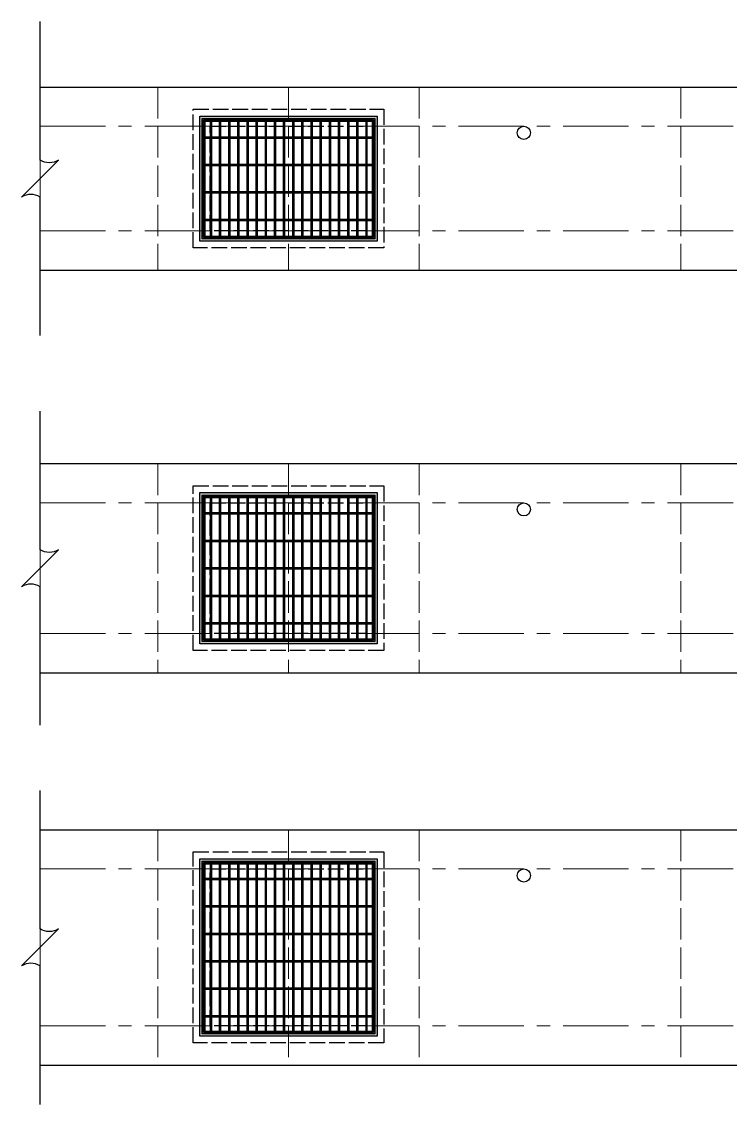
# Model space of a CAD drawing. Extents: x -4891 to 4829, y -5666 to -3242.
# Drawn here: x 3334.8 to 3605.8, y -4103.5 to -3689.5 of the extents above; entities that cross this region are included whole.
import ezdxf

# ---------------------------------------------------------------- set-up
doc = ezdxf.new("R2010")
doc.units = 0
doc.header["$MEASUREMENT"] = 0
doc.linetypes.add('ACAD_ISO02W100', pattern=[15, 12, -3])
doc.linetypes.add('CENTERX2', pattern=[4, 2.5, -0.5, 0.5, -0.5])
for name, color, linetype, lineweight in [('一、1.基本-圖框', 7, 'Continuous', 20), ('二、1.繪圖-既有設施', 8, 'Continuous', 20), ('二、2.繪圖-施作項目', 181, 'Continuous', 30), ('二、6.繪圖-其他施作項目', 35, 'Continuous', 30)]:
    doc.layers.add(name, color=color, linetype=linetype, lineweight=lineweight)
doc.layers.add('一、4.基本-隱藏', color=9, linetype='ACAD_ISO02W100', lineweight=20, plot=False)
doc.layers.add('三、3.文字-註解文字', color=2, linetype='Continuous')
pattern_1 = [(45, (2231.5, -3545.8314), (-2.65165, 2.65165), []), (45, (2232.384, -3545.8314), (-2.65165, 2.65165), []), (45, (2233.2678, -3545.8314), (-2.65165, 2.65165), []), (45, (2234.1517, -3545.8314), (-2.65165, 2.65165), [])]
pattern_2 = [(45, (2116.5, -3689.8314), (-2.65165, 2.65165), []), (45, (2117.384, -3689.8314), (-2.65165, 2.65165), []), (45, (2118.2678, -3689.8314), (-2.65165, 2.65165), []), (45, (2119.1517, -3689.8314), (-2.65165, 2.65165), [])]
pattern_3 = [(45, (2001.5, -3829.8314), (-2.65165, 2.65165), []), (45, (2002.384, -3829.8314), (-2.65165, 2.65165), []), (45, (2003.2678, -3829.8314), (-2.65165, 2.65165), []), (45, (2004.1517, -3829.8314), (-2.65165, 2.65165), [])]

msp = doc.modelspace()

# ---------------------------------------------------------------- hatches: boundary and pattern name
at = {"layer": '二、6.繪圖-其他施作項目'}
h = msp.add_hatch(color=256, dxfattribs=at)
h.dxf.hatch_style = 1
h.paths.add_polyline_path([(3402.961, -3725.586), (3402.961, -3773.386), (3470.761, -3773.386), (3470.761, -3725.586)])
h.paths.add_polyline_path([(3403.861, -3726.486), (3469.861, -3726.486), (3469.861, -3772.486), (3403.861, -3772.486)], flags=16)
h.paths.add_polyline_path([(3406.861, -3729.486), (3466.861, -3729.486), (3466.861, -3769.486), (3406.861, -3769.486)], flags=0)
h = msp.add_hatch(dxfattribs=at)
h.set_pattern_fill('ANSI34', color=256, scale=5)
h.set_pattern_definition(pattern_1)
h.paths.add_polyline_path([(3468.861, -3733.486), (3404.861, -3733.486), (3404.861, -3733.986), (3468.861, -3733.986)])
h = msp.add_hatch(dxfattribs=at)
h.set_pattern_fill('ANSI34', color=256, scale=5)
h.set_pattern_definition(pattern_1)
h.paths.add_polyline_path([(3468.861, -3743.986), (3404.861, -3743.986), (3404.861, -3744.486), (3468.861, -3744.486)])
h = msp.add_hatch(dxfattribs=at)
h.set_pattern_fill('ANSI34', color=256, scale=5)
h.set_pattern_definition(pattern_1)
h.paths.add_polyline_path([(3468.861, -3754.486), (3404.861, -3754.486), (3404.861, -3754.986), (3468.861, -3754.986)])
h = msp.add_hatch(dxfattribs=at)
h.set_pattern_fill('ANSI34', color=256, scale=5)
h.set_pattern_definition(pattern_1)
h.paths.add_polyline_path([(3468.861, -3764.986), (3404.861, -3764.986), (3404.861, -3765.486), (3468.861, -3765.486)])
h = msp.add_hatch(color=256, dxfattribs=at)
h.dxf.hatch_style = 1
h.paths.add_polyline_path([(3402.961, -3927.386), (3470.761, -3927.386), (3470.761, -3869.586), (3402.961, -3869.586)])
h.paths.add_polyline_path([(3403.861, -3870.486), (3469.861, -3870.486), (3469.861, -3926.486), (3403.861, -3926.486)], flags=16)
h = msp.add_hatch(dxfattribs=at)
h.set_pattern_fill('ANSI34', color=256, scale=5)
h.set_pattern_definition(pattern_2)
h.paths.add_polyline_path([(3468.861, -3877.236), (3404.861, -3877.236), (3404.861, -3877.736), (3468.861, -3877.736)])
h = msp.add_hatch(dxfattribs=at)
h.set_pattern_fill('ANSI34', color=256, scale=5)
h.set_pattern_definition(pattern_2)
h.paths.add_polyline_path([(3468.861, -3887.736), (3404.861, -3887.736), (3404.861, -3888.236), (3468.861, -3888.236)])
h = msp.add_hatch(dxfattribs=at)
h.set_pattern_fill('ANSI34', color=256, scale=5)
h.set_pattern_definition(pattern_2)
h.paths.add_polyline_path([(3468.861, -3898.236), (3404.861, -3898.236), (3404.861, -3898.736), (3468.861, -3898.736)])
h = msp.add_hatch(dxfattribs=at)
h.set_pattern_fill('ANSI34', color=256, scale=5)
h.set_pattern_definition(pattern_2)
h.paths.add_polyline_path([(3468.861, -3908.736), (3404.861, -3908.736), (3404.861, -3909.236), (3468.861, -3909.236)])
h = msp.add_hatch(dxfattribs=at)
h.set_pattern_fill('ANSI34', color=256, scale=5)
h.set_pattern_definition(pattern_2)
h.paths.add_polyline_path([(3468.861, -3919.236), (3404.861, -3919.236), (3404.861, -3919.736), (3468.861, -3919.736)])
h = msp.add_hatch(color=256, dxfattribs=at)
h.dxf.hatch_style = 1
h.paths.add_polyline_path([(3402.961, -4077.386), (3470.761, -4077.386), (3470.761, -4009.586), (3402.961, -4009.586)])
h.paths.add_polyline_path([(3403.861, -4010.486), (3469.861, -4010.486), (3469.861, -4076.486), (3403.861, -4076.486)], flags=16)
h = msp.add_hatch(dxfattribs=at)
h.set_pattern_fill('ANSI34', color=256, scale=5)
h.set_pattern_definition(pattern_3)
h.paths.add_polyline_path([(3468.861, -4016.986), (3404.861, -4016.986), (3404.861, -4017.486), (3468.861, -4017.486)])
h = msp.add_hatch(dxfattribs=at)
h.set_pattern_fill('ANSI34', color=256, scale=5)
h.set_pattern_definition(pattern_3)
h.paths.add_polyline_path([(3468.861, -4027.486), (3404.861, -4027.486), (3404.861, -4027.986), (3468.861, -4027.986)])
h = msp.add_hatch(dxfattribs=at)
h.set_pattern_fill('ANSI34', color=256, scale=5)
h.set_pattern_definition(pattern_3)
h.paths.add_polyline_path([(3468.861, -4037.986), (3404.861, -4037.986), (3404.861, -4038.486), (3468.861, -4038.486)])
h = msp.add_hatch(dxfattribs=at)
h.set_pattern_fill('ANSI34', color=256, scale=5)
h.set_pattern_definition(pattern_3)
h.paths.add_polyline_path([(3468.861, -4048.486), (3404.861, -4048.486), (3404.861, -4048.986), (3468.861, -4048.986)])
h = msp.add_hatch(dxfattribs=at)
h.set_pattern_fill('ANSI34', color=256, scale=5)
h.set_pattern_definition(pattern_3)
h.paths.add_polyline_path([(3468.861, -4058.986), (3404.861, -4058.986), (3404.861, -4059.486), (3468.861, -4059.486)])
h = msp.add_hatch(dxfattribs=at)
h.set_pattern_fill('ANSI34', color=256, scale=5)
h.set_pattern_definition(pattern_3)
h.paths.add_polyline_path([(3468.861, -4069.486), (3404.861, -4069.486), (3404.861, -4069.986), (3468.861, -4069.986)])

# ---------------------------------------------------------------- linework, layer by layer
at = {"layer": '一、1.基本-圖框', "linetype": 'Continuous'}
for points in [[(4031.861, -3714.486), (3341.861, -3714.486), (3341.861, -3784.486), (4031.861, -3784.486)], [(4031.861, -3858.486), (3341.861, -3858.486), (3341.861, -3938.486), (4031.861, -3938.486)], [(4031.861, -3998.486), (3341.861, -3998.486), (3341.861, -4088.486), (4031.861, -4088.486)]]:
    msp.add_lwpolyline(points, close=True, dxfattribs=at)
at = {"layer": '一、4.基本-隱藏'}
for points in [[(3386.861, -3714.486), (3386.861, -3784.486)], [(3436.861, -3714.486), (3436.861, -3784.486)], [(3486.861, -3714.486), (3486.861, -3784.486)], [(3586.861, -3714.486), (3586.861, -3784.486)], [(3386.861, -3858.486), (3386.861, -3938.486)], [(3436.861, -3858.486), (3436.861, -3938.486)], [(3486.861, -3858.486), (3486.861, -3938.486)], [(3586.861, -3858.486), (3586.861, -3938.486)], [(3386.861, -3998.486), (3386.861, -4088.486)], [(3436.861, -3998.486), (3436.861, -4088.486)], [(3486.861, -3998.486), (3486.861, -4088.486)], [(3586.861, -3998.486), (3586.861, -4088.486)]]:
    msp.add_lwpolyline(points, dxfattribs=at)
at = {"layer": '三、3.文字-註解文字'}
for points in [[(3341.861, -3809.486), (3341.861, -3756.557, 0.2828427), (3334.79, -3756.557), (3348.932, -3742.415, -0.2828427), (3341.861, -3742.415), (3341.861, -3689.486)], [(3341.861, -3958.486), (3341.861, -3905.557, 0.2828427), (3334.79, -3905.557), (3348.932, -3891.415, -0.2828427), (3341.861, -3891.415), (3341.861, -3838.486)], [(3341.861, -4103.486), (3341.861, -4050.557, 0.2828427), (3334.79, -4050.557), (3348.932, -4036.415, -0.2828427), (3341.861, -4036.415), (3341.861, -3983.486)]]:
    msp.add_lwpolyline(points, format="xyb", dxfattribs=at)
at = {"layer": '二、1.繪圖-既有設施', "linetype": 'CENTERX2', "ltscale": 10}
for points in [[(3341.861, -3729.486), (4031.861, -3729.486)], [(3341.861, -3769.486), (4031.861, -3769.486)], [(3341.861, -3873.486), (4031.861, -3873.486)], [(3341.861, -3923.486), (4031.861, -3923.486)], [(3341.861, -4013.486), (4031.861, -4013.486)], [(3341.861, -4073.486), (4031.861, -4073.486)]]:
    msp.add_lwpolyline(points, dxfattribs=at)
at = {"layer": '二、2.繪圖-施作項目', "linetype": 'Continuous'}
for points in [[(3341.861, -3714.486), (4031.861, -3714.486)], [(3341.861, -3784.486), (4031.861, -3784.486)], [(3341.861, -3858.486), (4031.861, -3858.486)], [(3341.861, -3938.486), (4031.861, -3938.486)], [(3341.861, -3998.486), (4031.861, -3998.486)], [(3341.861, -4088.486), (4031.861, -4088.486)]]:
    msp.add_lwpolyline(points, dxfattribs=at)
at = {"layer": '二、6.繪圖-其他施作項目', "linetype": 'ACAD_ISO02W100', "ltscale": 0.5}
for points in [[(3400.361, -3722.986), (3473.361, -3722.986), (3473.361, -3775.986), (3400.361, -3775.986)], [(3406.861, -3729.486), (3466.861, -3729.486), (3466.861, -3769.486), (3406.861, -3769.486)], [(3400.361, -3866.986), (3473.361, -3866.986), (3473.361, -3929.986), (3400.361, -3929.986)], [(3406.861, -3873.486), (3466.861, -3873.486), (3466.861, -3923.486), (3406.861, -3923.486)], [(3400.361, -4006.986), (3473.361, -4006.986), (3473.361, -4079.986), (3400.361, -4079.986)], [(3406.861, -4013.486), (3466.861, -4013.486), (3466.861, -4073.486), (3406.861, -4073.486)]]:
    msp.add_lwpolyline(points, close=True, dxfattribs=at)
at = {"layer": '二、6.繪圖-其他施作項目'}
for points in [[(3402.961, -3725.586), (3470.761, -3725.586), (3470.761, -3773.386), (3402.961, -3773.386)], [(3403.861, -3726.486), (3469.861, -3726.486), (3469.861, -3772.486), (3403.861, -3772.486)], [(3404.361, -3726.986), (3469.361, -3726.986), (3469.361, -3771.986), (3404.361, -3771.986)], [(3402.961, -3869.586), (3470.761, -3869.586), (3470.761, -3927.386), (3402.961, -3927.386)], [(3403.861, -3870.486), (3469.861, -3870.486), (3469.861, -3926.486), (3403.861, -3926.486)], [(3404.361, -3870.986), (3469.361, -3870.986), (3469.361, -3925.986), (3404.361, -3925.986)], [(3402.961, -4009.586), (3470.761, -4009.586), (3470.761, -4077.386), (3402.961, -4077.386)], [(3403.861, -4010.486), (3469.861, -4010.486), (3469.861, -4076.486), (3403.861, -4076.486)], [(3404.361, -4010.986), (3469.361, -4010.986), (3469.361, -4075.986), (3404.361, -4075.986)]]:
    msp.add_lwpolyline(points, close=True, dxfattribs=at)
for points in [[(3404.361, -3726.986), (3469.361, -3726.986)], [(3404.361, -3726.986), (3404.361, -3771.986)], [(3404.861, -3726.986), (3404.861, -3771.986)], [(3404.861, -3727.486), (3468.861, -3727.486)], [(3406.861, -3727.486), (3406.861, -3733.486)], [(3407.361, -3727.486), (3407.361, -3733.486)], [(3410.361, -3727.486), (3410.361, -3733.486)], [(3410.861, -3727.486), (3410.861, -3733.486)], [(3413.861, -3727.486), (3413.861, -3733.486)], [(3414.361, -3727.486), (3414.361, -3733.486)], [(3417.361, -3727.486), (3417.361, -3733.486)], [(3417.861, -3727.486), (3417.861, -3733.486)], [(3420.861, -3727.486), (3420.861, -3733.486)], [(3421.361, -3727.486), (3421.361, -3733.486)], [(3424.361, -3727.486), (3424.361, -3733.486)], [(3424.861, -3727.486), (3424.861, -3733.486)], [(3427.861, -3727.486), (3427.861, -3733.486)], [(3428.361, -3727.486), (3428.361, -3733.486)], [(3431.361, -3727.486), (3431.361, -3733.486)], [(3431.861, -3727.486), (3431.861, -3733.486)], [(3434.861, -3727.486), (3434.861, -3733.486)], [(3435.361, -3727.486), (3435.361, -3733.486)], [(3438.361, -3727.486), (3438.361, -3733.486)], [(3438.861, -3727.486), (3438.861, -3733.486)], [(3441.861, -3727.486), (3441.861, -3733.486)], [(3442.361, -3727.486), (3442.361, -3733.486)], [(3445.361, -3727.486), (3445.361, -3733.486)], [(3445.861, -3727.486), (3445.861, -3733.486)], [(3448.861, -3727.486), (3448.861, -3733.486)], [(3449.361, -3727.486), (3449.361, -3733.486)], [(3452.361, -3727.486), (3452.361, -3733.486)], [(3452.861, -3727.486), (3452.861, -3733.486)], [(3455.861, -3727.486), (3455.861, -3733.486)], [(3456.361, -3727.486), (3456.361, -3733.486)], [(3459.361, -3727.486), (3459.361, -3733.486)], [(3459.861, -3727.486), (3459.861, -3733.486)], [(3462.861, -3727.486), (3462.861, -3733.486)], [(3463.361, -3727.486), (3463.361, -3733.486)], [(3466.361, -3727.486), (3466.361, -3733.486)], [(3466.861, -3727.486), (3466.861, -3733.486)], [(3468.861, -3726.986), (3468.861, -3771.986)], [(3469.361, -3726.986), (3469.361, -3771.986)], [(3404.861, -3733.486), (3468.861, -3733.486)], [(3404.861, -3733.986), (3468.861, -3733.986)], [(3406.861, -3733.986), (3406.861, -3743.986)], [(3407.361, -3733.986), (3407.361, -3743.986)], [(3410.361, -3733.986), (3410.361, -3743.986)], [(3410.861, -3733.986), (3410.861, -3743.986)], [(3413.861, -3733.986), (3413.861, -3743.986)], [(3414.361, -3733.986), (3414.361, -3743.986)], [(3417.361, -3733.986), (3417.361, -3743.986)], [(3417.861, -3733.986), (3417.861, -3743.986)], [(3420.861, -3733.986), (3420.861, -3743.986)], [(3421.361, -3733.986), (3421.361, -3743.986)], [(3424.361, -3733.986), (3424.361, -3743.986)], [(3424.861, -3733.986), (3424.861, -3743.986)], [(3427.861, -3733.986), (3427.861, -3743.986)], [(3428.361, -3733.986), (3428.361, -3743.986)], [(3431.361, -3733.986), (3431.361, -3743.986)], [(3431.861, -3733.986), (3431.861, -3743.986)], [(3434.861, -3733.986), (3434.861, -3743.986)], [(3435.361, -3733.986), (3435.361, -3743.986)], [(3438.361, -3733.986), (3438.361, -3743.986)], [(3438.861, -3733.986), (3438.861, -3743.986)], [(3441.861, -3733.986), (3441.861, -3743.986)], [(3442.361, -3733.986), (3442.361, -3743.986)], [(3445.361, -3733.986), (3445.361, -3743.986)], [(3445.861, -3733.986), (3445.861, -3743.986)], [(3448.861, -3733.986), (3448.861, -3743.986)], [(3449.361, -3733.986), (3449.361, -3743.986)], [(3452.361, -3733.986), (3452.361, -3743.986)], [(3452.861, -3733.986), (3452.861, -3743.986)], [(3455.861, -3733.986), (3455.861, -3743.986)], [(3456.361, -3733.986), (3456.361, -3743.986)], [(3459.361, -3733.986), (3459.361, -3743.986)], [(3459.861, -3733.986), (3459.861, -3743.986)], [(3462.861, -3733.986), (3462.861, -3743.986)], [(3463.361, -3733.986), (3463.361, -3743.986)], [(3466.361, -3733.986), (3466.361, -3743.986)], [(3466.861, -3733.986), (3466.861, -3743.986)], [(3404.861, -3743.986), (3468.861, -3743.986)], [(3404.861, -3744.486), (3468.861, -3744.486)], [(3406.861, -3744.486), (3406.861, -3754.486)], [(3407.361, -3744.486), (3407.361, -3754.486)], [(3410.361, -3744.486), (3410.361, -3754.486)], [(3410.861, -3744.486), (3410.861, -3754.486)], [(3413.861, -3744.486), (3413.861, -3754.486)], [(3414.361, -3744.486), (3414.361, -3754.486)], [(3417.361, -3744.486), (3417.361, -3754.486)], [(3417.861, -3744.486), (3417.861, -3754.486)], [(3420.861, -3744.486), (3420.861, -3754.486)], [(3421.361, -3744.486), (3421.361, -3754.486)], [(3424.361, -3744.486), (3424.361, -3754.486)], [(3424.861, -3744.486), (3424.861, -3754.486)], [(3427.861, -3744.486), (3427.861, -3754.486)], [(3428.361, -3744.486), (3428.361, -3754.486)], [(3431.361, -3744.486), (3431.361, -3754.486)], [(3431.861, -3744.486), (3431.861, -3754.486)], [(3434.861, -3744.486), (3434.861, -3754.486)], [(3435.361, -3744.486), (3435.361, -3754.486)], [(3438.361, -3744.486), (3438.361, -3754.486)], [(3438.861, -3744.486), (3438.861, -3754.486)], [(3441.861, -3744.486), (3441.861, -3754.486)], [(3442.361, -3744.486), (3442.361, -3754.486)], [(3445.361, -3744.486), (3445.361, -3754.486)], [(3445.861, -3744.486), (3445.861, -3754.486)], [(3448.861, -3744.486), (3448.861, -3754.486)], [(3449.361, -3744.486), (3449.361, -3754.486)], [(3452.361, -3744.486), (3452.361, -3754.486)], [(3452.861, -3744.486), (3452.861, -3754.486)], [(3455.861, -3744.486), (3455.861, -3754.486)], [(3456.361, -3744.486), (3456.361, -3754.486)], [(3459.361, -3744.486), (3459.361, -3754.486)], [(3459.861, -3744.486), (3459.861, -3754.486)], [(3462.861, -3744.486), (3462.861, -3754.486)], [(3463.361, -3744.486), (3463.361, -3754.486)], [(3466.361, -3744.486), (3466.361, -3754.486)], [(3466.861, -3744.486), (3466.861, -3754.486)], [(3404.861, -3754.486), (3468.861, -3754.486)], [(3404.861, -3754.986), (3468.861, -3754.986)], [(3406.861, -3754.986), (3406.861, -3764.986)], [(3407.361, -3754.986), (3407.361, -3764.986)], [(3410.361, -3754.986), (3410.361, -3764.986)], [(3410.861, -3754.986), (3410.861, -3764.986)], [(3413.861, -3754.986), (3413.861, -3764.986)], [(3414.361, -3754.986), (3414.361, -3764.986)], [(3417.361, -3754.986), (3417.361, -3764.986)], [(3417.861, -3754.986), (3417.861, -3764.986)], [(3420.861, -3754.986), (3420.861, -3764.986)], [(3421.361, -3754.986), (3421.361, -3764.986)], [(3424.361, -3754.986), (3424.361, -3764.986)], [(3424.861, -3754.986), (3424.861, -3764.986)], [(3427.861, -3754.986), (3427.861, -3764.986)], [(3428.361, -3754.986), (3428.361, -3764.986)], [(3431.361, -3754.986), (3431.361, -3764.986)], [(3431.861, -3754.986), (3431.861, -3764.986)], [(3434.861, -3754.986), (3434.861, -3764.986)], [(3435.361, -3754.986), (3435.361, -3764.986)], [(3438.361, -3754.986), (3438.361, -3764.986)], [(3438.861, -3754.986), (3438.861, -3764.986)], [(3441.861, -3754.986), (3441.861, -3764.986)], [(3442.361, -3754.986), (3442.361, -3764.986)], [(3445.361, -3754.986), (3445.361, -3764.986)], [(3445.861, -3754.986), (3445.861, -3764.986)], [(3448.861, -3754.986), (3448.861, -3764.986)], [(3449.361, -3754.986), (3449.361, -3764.986)], [(3452.361, -3754.986), (3452.361, -3764.986)], [(3452.861, -3754.986), (3452.861, -3764.986)], [(3455.861, -3754.986), (3455.861, -3764.986)], [(3456.361, -3754.986), (3456.361, -3764.986)], [(3459.361, -3754.986), (3459.361, -3764.986)], [(3459.861, -3754.986), (3459.861, -3764.986)], [(3462.861, -3754.986), (3462.861, -3764.986)], [(3463.361, -3754.986), (3463.361, -3764.986)], [(3466.361, -3754.986), (3466.361, -3764.986)], [(3466.861, -3754.986), (3466.861, -3764.986)], [(3404.861, -3764.986), (3468.861, -3764.986)], [(3404.861, -3765.486), (3468.861, -3765.486)], [(3406.861, -3765.486), (3406.861, -3771.486)], [(3407.361, -3765.486), (3407.361, -3771.486)], [(3410.361, -3765.486), (3410.361, -3771.486)], [(3410.861, -3765.486), (3410.861, -3771.486)], [(3413.861, -3765.486), (3413.861, -3771.486)], [(3414.361, -3765.486), (3414.361, -3771.486)], [(3417.361, -3765.486), (3417.361, -3771.486)], [(3417.861, -3765.486), (3417.861, -3771.486)], [(3420.861, -3765.486), (3420.861, -3771.486)], [(3421.361, -3765.486), (3421.361, -3771.486)], [(3424.361, -3765.486), (3424.361, -3771.486)], [(3424.861, -3765.486), (3424.861, -3771.486)], [(3427.861, -3765.486), (3427.861, -3771.486)], [(3428.361, -3765.486), (3428.361, -3771.486)], [(3431.361, -3765.486), (3431.361, -3771.486)], [(3431.861, -3765.486), (3431.861, -3771.486)], [(3434.861, -3765.486), (3434.861, -3771.486)], [(3435.361, -3765.486), (3435.361, -3771.486)], [(3438.361, -3765.486), (3438.361, -3771.486)], [(3438.861, -3765.486), (3438.861, -3771.486)], [(3441.861, -3765.486), (3441.861, -3771.486)], [(3442.361, -3765.486), (3442.361, -3771.486)], [(3445.361, -3765.486), (3445.361, -3771.486)], [(3445.861, -3765.486), (3445.861, -3771.486)], [(3448.861, -3765.486), (3448.861, -3771.486)], [(3449.361, -3765.486), (3449.361, -3771.486)], [(3452.361, -3765.486), (3452.361, -3771.486)], [(3452.861, -3765.486), (3452.861, -3771.486)], [(3455.861, -3765.486), (3455.861, -3771.486)], [(3456.361, -3765.486), (3456.361, -3771.486)], [(3459.361, -3765.486), (3459.361, -3771.486)], [(3459.861, -3765.486), (3459.861, -3771.486)], [(3462.861, -3765.486), (3462.861, -3771.486)], [(3463.361, -3765.486), (3463.361, -3771.486)], [(3466.361, -3765.486), (3466.361, -3771.486)], [(3466.861, -3765.486), (3466.861, -3771.486)], [(3404.861, -3771.486), (3468.861, -3771.486)], [(3404.361, -3771.986), (3469.361, -3771.986)], [(3404.361, -3870.986), (3469.361, -3870.986)], [(3404.361, -3870.986), (3404.361, -3925.986)], [(3404.861, -3870.986), (3404.861, -3925.986)], [(3404.861, -3871.486), (3468.861, -3871.486)], [(3406.861, -3871.486), (3406.861, -3877.236)], [(3407.361, -3871.486), (3407.361, -3877.236)], [(3410.361, -3871.486), (3410.361, -3877.236)], [(3410.861, -3871.486), (3410.861, -3877.236)], [(3413.861, -3871.486), (3413.861, -3877.236)], [(3414.361, -3871.486), (3414.361, -3877.236)], [(3417.361, -3871.486), (3417.361, -3877.236)], [(3417.861, -3871.486), (3417.861, -3877.236)], [(3420.861, -3871.486), (3420.861, -3877.236)], [(3421.361, -3871.486), (3421.361, -3877.236)], [(3424.361, -3871.486), (3424.361, -3877.236)], [(3424.861, -3871.486), (3424.861, -3877.236)], [(3427.861, -3871.486), (3427.861, -3877.236)], [(3428.361, -3871.486), (3428.361, -3877.236)], [(3431.361, -3871.486), (3431.361, -3877.236)], [(3431.861, -3871.486), (3431.861, -3877.236)], [(3434.861, -3871.486), (3434.861, -3877.236)], [(3435.361, -3871.486), (3435.361, -3877.236)], [(3438.361, -3871.486), (3438.361, -3877.236)], [(3438.861, -3871.486), (3438.861, -3877.236)], [(3441.861, -3871.486), (3441.861, -3877.236)], [(3442.361, -3871.486), (3442.361, -3877.236)], [(3445.361, -3871.486), (3445.361, -3877.236)], [(3445.861, -3871.486), (3445.861, -3877.236)], [(3448.861, -3871.486), (3448.861, -3877.236)], [(3449.361, -3871.486), (3449.361, -3877.236)], [(3452.361, -3871.486), (3452.361, -3877.236)], [(3452.861, -3871.486), (3452.861, -3877.236)], [(3455.861, -3871.486), (3455.861, -3877.236)], [(3456.361, -3871.486), (3456.361, -3877.236)], [(3459.361, -3871.486), (3459.361, -3877.236)], [(3459.861, -3871.486), (3459.861, -3877.236)], [(3462.861, -3871.486), (3462.861, -3877.236)], [(3463.361, -3871.486), (3463.361, -3877.236)], [(3466.361, -3871.486), (3466.361, -3877.236)], [(3466.861, -3871.486), (3466.861, -3877.236)], [(3468.861, -3870.986), (3468.861, -3925.986)], [(3469.361, -3870.986), (3469.361, -3925.986)], [(3404.861, -3877.236), (3468.861, -3877.236)], [(3404.861, -3877.736), (3468.861, -3877.736)], [(3406.861, -3877.736), (3406.861, -3887.736)], [(3407.361, -3877.736), (3407.361, -3887.736)], [(3410.361, -3877.736), (3410.361, -3887.736)], [(3410.861, -3877.736), (3410.861, -3887.736)], [(3413.861, -3877.736), (3413.861, -3887.736)], [(3414.361, -3877.736), (3414.361, -3887.736)], [(3417.361, -3877.736), (3417.361, -3887.736)], [(3417.861, -3877.736), (3417.861, -3887.736)], [(3420.861, -3877.736), (3420.861, -3887.736)], [(3421.361, -3877.736), (3421.361, -3887.736)], [(3424.361, -3877.736), (3424.361, -3887.736)], [(3424.861, -3877.736), (3424.861, -3887.736)], [(3427.861, -3877.736), (3427.861, -3887.736)], [(3428.361, -3877.736), (3428.361, -3887.736)], [(3431.361, -3877.736), (3431.361, -3887.736)], [(3431.861, -3877.736), (3431.861, -3887.736)], [(3434.861, -3877.736), (3434.861, -3887.736)], [(3435.361, -3877.736), (3435.361, -3887.736)], [(3438.361, -3877.736), (3438.361, -3887.736)], [(3438.861, -3877.736), (3438.861, -3887.736)], [(3441.861, -3877.736), (3441.861, -3887.736)], [(3442.361, -3877.736), (3442.361, -3887.736)], [(3445.361, -3877.736), (3445.361, -3887.736)], [(3445.861, -3877.736), (3445.861, -3887.736)], [(3448.861, -3877.736), (3448.861, -3887.736)], [(3449.361, -3877.736), (3449.361, -3887.736)], [(3452.361, -3877.736), (3452.361, -3887.736)], [(3452.861, -3877.736), (3452.861, -3887.736)], [(3455.861, -3877.736), (3455.861, -3887.736)], [(3456.361, -3877.736), (3456.361, -3887.736)], [(3459.361, -3877.736), (3459.361, -3887.736)], [(3459.861, -3877.736), (3459.861, -3887.736)], [(3462.861, -3877.736), (3462.861, -3887.736)], [(3463.361, -3877.736), (3463.361, -3887.736)], [(3466.361, -3877.736), (3466.361, -3887.736)], [(3466.861, -3877.736), (3466.861, -3887.736)], [(3404.861, -3887.736), (3468.861, -3887.736)], [(3404.861, -3888.236), (3468.861, -3888.236)], [(3406.861, -3888.236), (3406.861, -3898.236)], [(3407.361, -3888.236), (3407.361, -3898.236)], [(3410.361, -3888.236), (3410.361, -3898.236)], [(3410.861, -3888.236), (3410.861, -3898.236)], [(3413.861, -3888.236), (3413.861, -3898.236)], [(3414.361, -3888.236), (3414.361, -3898.236)], [(3417.361, -3888.236), (3417.361, -3898.236)], [(3417.861, -3888.236), (3417.861, -3898.236)], [(3420.861, -3888.236), (3420.861, -3898.236)], [(3421.361, -3888.236), (3421.361, -3898.236)], [(3424.361, -3888.236), (3424.361, -3898.236)], [(3424.861, -3888.236), (3424.861, -3898.236)], [(3427.861, -3888.236), (3427.861, -3898.236)], [(3428.361, -3888.236), (3428.361, -3898.236)], [(3431.361, -3888.236), (3431.361, -3898.236)], [(3431.861, -3888.236), (3431.861, -3898.236)], [(3434.861, -3888.236), (3434.861, -3898.236)], [(3435.361, -3888.236), (3435.361, -3898.236)], [(3438.361, -3888.236), (3438.361, -3898.236)], [(3438.861, -3888.236), (3438.861, -3898.236)], [(3441.861, -3888.236), (3441.861, -3898.236)], [(3442.361, -3888.236), (3442.361, -3898.236)], [(3445.361, -3888.236), (3445.361, -3898.236)], [(3445.861, -3888.236), (3445.861, -3898.236)], [(3448.861, -3888.236), (3448.861, -3898.236)], [(3449.361, -3888.236), (3449.361, -3898.236)], [(3452.361, -3888.236), (3452.361, -3898.236)], [(3452.861, -3888.236), (3452.861, -3898.236)], [(3455.861, -3888.236), (3455.861, -3898.236)], [(3456.361, -3888.236), (3456.361, -3898.236)], [(3459.361, -3888.236), (3459.361, -3898.236)], [(3459.861, -3888.236), (3459.861, -3898.236)], [(3462.861, -3888.236), (3462.861, -3898.236)], [(3463.361, -3888.236), (3463.361, -3898.236)], [(3466.361, -3888.236), (3466.361, -3898.236)], [(3466.861, -3888.236), (3466.861, -3898.236)], [(3404.861, -3898.236), (3468.861, -3898.236)], [(3404.861, -3898.736), (3468.861, -3898.736)], [(3406.861, -3898.736), (3406.861, -3908.736)], [(3407.361, -3898.736), (3407.361, -3908.736)], [(3410.361, -3898.736), (3410.361, -3908.736)], [(3410.861, -3898.736), (3410.861, -3908.736)], [(3413.861, -3898.736), (3413.861, -3908.736)], [(3414.361, -3898.736), (3414.361, -3908.736)], [(3417.361, -3898.736), (3417.361, -3908.736)], [(3417.861, -3898.736), (3417.861, -3908.736)], [(3420.861, -3898.736), (3420.861, -3908.736)], [(3421.361, -3898.736), (3421.361, -3908.736)], [(3424.361, -3898.736), (3424.361, -3908.736)], [(3424.861, -3898.736), (3424.861, -3908.736)], [(3427.861, -3898.736), (3427.861, -3908.736)], [(3428.361, -3898.736), (3428.361, -3908.736)], [(3431.361, -3898.736), (3431.361, -3908.736)], [(3431.861, -3898.736), (3431.861, -3908.736)], [(3434.861, -3898.736), (3434.861, -3908.736)], [(3435.361, -3898.736), (3435.361, -3908.736)], [(3438.361, -3898.736), (3438.361, -3908.736)], [(3438.861, -3898.736), (3438.861, -3908.736)], [(3441.861, -3898.736), (3441.861, -3908.736)], [(3442.361, -3898.736), (3442.361, -3908.736)], [(3445.361, -3898.736), (3445.361, -3908.736)], [(3445.861, -3898.736), (3445.861, -3908.736)], [(3448.861, -3898.736), (3448.861, -3908.736)], [(3449.361, -3898.736), (3449.361, -3908.736)], [(3452.361, -3898.736), (3452.361, -3908.736)], [(3452.861, -3898.736), (3452.861, -3908.736)], [(3455.861, -3898.736), (3455.861, -3908.736)], [(3456.361, -3898.736), (3456.361, -3908.736)], [(3459.361, -3898.736), (3459.361, -3908.736)], [(3459.861, -3898.736), (3459.861, -3908.736)], [(3462.861, -3898.736), (3462.861, -3908.736)], [(3463.361, -3898.736), (3463.361, -3908.736)], [(3466.361, -3898.736), (3466.361, -3908.736)], [(3466.861, -3898.736), (3466.861, -3908.736)], [(3404.861, -3908.736), (3468.861, -3908.736)], [(3404.861, -3909.236), (3468.861, -3909.236)], [(3406.861, -3909.236), (3406.861, -3919.236)], [(3407.361, -3909.236), (3407.361, -3919.236)], [(3410.361, -3909.236), (3410.361, -3919.236)], [(3410.861, -3909.236), (3410.861, -3919.236)], [(3413.861, -3909.236), (3413.861, -3919.236)], [(3414.361, -3909.236), (3414.361, -3919.236)], [(3417.361, -3909.236), (3417.361, -3919.236)], [(3417.861, -3909.236), (3417.861, -3919.236)], [(3420.861, -3909.236), (3420.861, -3919.236)], [(3421.361, -3909.236), (3421.361, -3919.236)], [(3424.361, -3909.236), (3424.361, -3919.236)], [(3424.861, -3909.236), (3424.861, -3919.236)], [(3427.861, -3909.236), (3427.861, -3919.236)], [(3428.361, -3909.236), (3428.361, -3919.236)], [(3431.361, -3909.236), (3431.361, -3919.236)], [(3431.861, -3909.236), (3431.861, -3919.236)], [(3434.861, -3909.236), (3434.861, -3919.236)], [(3435.361, -3909.236), (3435.361, -3919.236)], [(3438.361, -3909.236), (3438.361, -3919.236)], [(3438.861, -3909.236), (3438.861, -3919.236)], [(3441.861, -3909.236), (3441.861, -3919.236)], [(3442.361, -3909.236), (3442.361, -3919.236)], [(3445.361, -3909.236), (3445.361, -3919.236)], [(3445.861, -3909.236), (3445.861, -3919.236)], [(3448.861, -3909.236), (3448.861, -3919.236)], [(3449.361, -3909.236), (3449.361, -3919.236)], [(3452.361, -3909.236), (3452.361, -3919.236)], [(3452.861, -3909.236), (3452.861, -3919.236)], [(3455.861, -3909.236), (3455.861, -3919.236)], [(3456.361, -3909.236), (3456.361, -3919.236)], [(3459.361, -3909.236), (3459.361, -3919.236)], [(3459.861, -3909.236), (3459.861, -3919.236)], [(3462.861, -3909.236), (3462.861, -3919.236)], [(3463.361, -3909.236), (3463.361, -3919.236)], [(3466.361, -3909.236), (3466.361, -3919.236)], [(3466.861, -3909.236), (3466.861, -3919.236)], [(3404.861, -3919.236), (3468.861, -3919.236)], [(3404.861, -3919.736), (3468.861, -3919.736)], [(3406.861, -3919.736), (3406.861, -3925.486)], [(3407.361, -3919.736), (3407.361, -3925.486)], [(3410.361, -3919.736), (3410.361, -3925.486)], [(3410.861, -3919.736), (3410.861, -3925.486)], [(3413.861, -3919.736), (3413.861, -3925.486)], [(3414.361, -3919.736), (3414.361, -3925.486)], [(3417.361, -3919.736), (3417.361, -3925.486)], [(3417.861, -3919.736), (3417.861, -3925.486)], [(3420.861, -3919.736), (3420.861, -3925.486)], [(3421.361, -3919.736), (3421.361, -3925.486)], [(3424.361, -3919.736), (3424.361, -3925.486)], [(3424.861, -3919.736), (3424.861, -3925.486)], [(3427.861, -3919.736), (3427.861, -3925.486)], [(3428.361, -3919.736), (3428.361, -3925.486)], [(3431.361, -3919.736), (3431.361, -3925.486)], [(3431.861, -3919.736), (3431.861, -3925.486)], [(3434.861, -3919.736), (3434.861, -3925.486)], [(3435.361, -3919.736), (3435.361, -3925.486)], [(3438.361, -3919.736), (3438.361, -3925.486)], [(3438.861, -3919.736), (3438.861, -3925.486)], [(3441.861, -3919.736), (3441.861, -3925.486)], [(3442.361, -3919.736), (3442.361, -3925.486)], [(3445.361, -3919.736), (3445.361, -3925.486)], [(3445.861, -3919.736), (3445.861, -3925.486)], [(3448.861, -3919.736), (3448.861, -3925.486)], [(3449.361, -3919.736), (3449.361, -3925.486)], [(3452.361, -3919.736), (3452.361, -3925.486)], [(3452.861, -3919.736), (3452.861, -3925.486)], [(3455.861, -3919.736), (3455.861, -3925.486)], [(3456.361, -3919.736), (3456.361, -3925.486)], [(3459.361, -3919.736), (3459.361, -3925.486)], [(3459.861, -3919.736), (3459.861, -3925.486)], [(3462.861, -3919.736), (3462.861, -3925.486)], [(3463.361, -3919.736), (3463.361, -3925.486)], [(3466.361, -3919.736), (3466.361, -3925.486)], [(3466.861, -3919.736), (3466.861, -3925.486)], [(3404.361, -3925.986), (3469.361, -3925.986)], [(3404.861, -3925.486), (3468.861, -3925.486)], [(3404.361, -4010.986), (3469.361, -4010.986)], [(3404.361, -4010.986), (3404.361, -4075.986)], [(3404.861, -4010.986), (3404.861, -4075.986)], [(3404.861, -4011.486), (3468.861, -4011.486)], [(3406.861, -4011.486), (3406.861, -4016.986)], [(3407.361, -4011.486), (3407.361, -4016.986)], [(3410.361, -4011.486), (3410.361, -4016.986)], [(3410.861, -4011.486), (3410.861, -4016.986)], [(3413.861, -4011.486), (3413.861, -4016.986)], [(3414.361, -4011.486), (3414.361, -4016.986)], [(3417.361, -4011.486), (3417.361, -4016.986)], [(3417.861, -4011.486), (3417.861, -4016.986)], [(3420.861, -4011.486), (3420.861, -4016.986)], [(3421.361, -4011.486), (3421.361, -4016.986)], [(3424.361, -4011.486), (3424.361, -4016.986)], [(3424.861, -4011.486), (3424.861, -4016.986)], [(3427.861, -4011.486), (3427.861, -4016.986)], [(3428.361, -4011.486), (3428.361, -4016.986)], [(3431.361, -4011.486), (3431.361, -4016.986)], [(3431.861, -4011.486), (3431.861, -4016.986)], [(3434.861, -4011.486), (3434.861, -4016.986)], [(3435.361, -4011.486), (3435.361, -4016.986)], [(3438.361, -4011.486), (3438.361, -4016.986)], [(3438.861, -4011.486), (3438.861, -4016.986)], [(3441.861, -4011.486), (3441.861, -4016.986)], [(3442.361, -4011.486), (3442.361, -4016.986)], [(3445.361, -4011.486), (3445.361, -4016.986)], [(3445.861, -4011.486), (3445.861, -4016.986)], [(3448.861, -4011.486), (3448.861, -4016.986)], [(3449.361, -4011.486), (3449.361, -4016.986)], [(3452.361, -4011.486), (3452.361, -4016.986)], [(3452.861, -4011.486), (3452.861, -4016.986)], [(3455.861, -4011.486), (3455.861, -4016.986)], [(3456.361, -4011.486), (3456.361, -4016.986)], [(3459.361, -4011.486), (3459.361, -4016.986)], [(3459.861, -4011.486), (3459.861, -4016.986)], [(3462.861, -4011.486), (3462.861, -4016.986)], [(3463.361, -4011.486), (3463.361, -4016.986)], [(3466.361, -4011.486), (3466.361, -4016.986)], [(3466.861, -4011.486), (3466.861, -4016.986)], [(3468.861, -4010.986), (3468.861, -4075.986)], [(3469.361, -4010.986), (3469.361, -4075.986)], [(3404.861, -4016.986), (3468.861, -4016.986)], [(3404.861, -4017.486), (3468.861, -4017.486)], [(3406.861, -4017.486), (3406.861, -4027.486)], [(3407.361, -4017.486), (3407.361, -4027.486)], [(3410.361, -4017.486), (3410.361, -4027.486)], [(3410.861, -4017.486), (3410.861, -4027.486)], [(3413.861, -4017.486), (3413.861, -4027.486)], [(3414.361, -4017.486), (3414.361, -4027.486)], [(3417.361, -4017.486), (3417.361, -4027.486)], [(3417.861, -4017.486), (3417.861, -4027.486)], [(3420.861, -4017.486), (3420.861, -4027.486)], [(3421.361, -4017.486), (3421.361, -4027.486)], [(3424.361, -4017.486), (3424.361, -4027.486)], [(3424.861, -4017.486), (3424.861, -4027.486)], [(3427.861, -4017.486), (3427.861, -4027.486)], [(3428.361, -4017.486), (3428.361, -4027.486)], [(3431.361, -4017.486), (3431.361, -4027.486)], [(3431.861, -4017.486), (3431.861, -4027.486)], [(3434.861, -4017.486), (3434.861, -4027.486)], [(3435.361, -4017.486), (3435.361, -4027.486)], [(3438.361, -4017.486), (3438.361, -4027.486)], [(3438.861, -4017.486), (3438.861, -4027.486)], [(3441.861, -4017.486), (3441.861, -4027.486)], [(3442.361, -4017.486), (3442.361, -4027.486)], [(3445.361, -4017.486), (3445.361, -4027.486)], [(3445.861, -4017.486), (3445.861, -4027.486)], [(3448.861, -4017.486), (3448.861, -4027.486)], [(3449.361, -4017.486), (3449.361, -4027.486)], [(3452.361, -4017.486), (3452.361, -4027.486)], [(3452.861, -4017.486), (3452.861, -4027.486)], [(3455.861, -4017.486), (3455.861, -4027.486)], [(3456.361, -4017.486), (3456.361, -4027.486)], [(3459.361, -4017.486), (3459.361, -4027.486)], [(3459.861, -4017.486), (3459.861, -4027.486)], [(3462.861, -4017.486), (3462.861, -4027.486)], [(3463.361, -4017.486), (3463.361, -4027.486)], [(3466.361, -4017.486), (3466.361, -4027.486)], [(3466.861, -4017.486), (3466.861, -4027.486)], [(3404.861, -4027.486), (3468.861, -4027.486)], [(3404.861, -4027.986), (3468.861, -4027.986)], [(3406.861, -4027.986), (3406.861, -4037.986)], [(3407.361, -4027.986), (3407.361, -4037.986)], [(3410.361, -4027.986), (3410.361, -4037.986)], [(3410.861, -4027.986), (3410.861, -4037.986)], [(3413.861, -4027.986), (3413.861, -4037.986)], [(3414.361, -4027.986), (3414.361, -4037.986)], [(3417.361, -4027.986), (3417.361, -4037.986)], [(3417.861, -4027.986), (3417.861, -4037.986)], [(3420.861, -4027.986), (3420.861, -4037.986)], [(3421.361, -4027.986), (3421.361, -4037.986)], [(3424.361, -4027.986), (3424.361, -4037.986)], [(3424.861, -4027.986), (3424.861, -4037.986)], [(3427.861, -4027.986), (3427.861, -4037.986)], [(3428.361, -4027.986), (3428.361, -4037.986)], [(3431.361, -4027.986), (3431.361, -4037.986)], [(3431.861, -4027.986), (3431.861, -4037.986)], [(3434.861, -4027.986), (3434.861, -4037.986)], [(3435.361, -4027.986), (3435.361, -4037.986)], [(3438.361, -4027.986), (3438.361, -4037.986)], [(3438.861, -4027.986), (3438.861, -4037.986)], [(3441.861, -4027.986), (3441.861, -4037.986)], [(3442.361, -4027.986), (3442.361, -4037.986)], [(3445.361, -4027.986), (3445.361, -4037.986)], [(3445.861, -4027.986), (3445.861, -4037.986)], [(3448.861, -4027.986), (3448.861, -4037.986)], [(3449.361, -4027.986), (3449.361, -4037.986)], [(3452.361, -4027.986), (3452.361, -4037.986)], [(3452.861, -4027.986), (3452.861, -4037.986)], [(3455.861, -4027.986), (3455.861, -4037.986)], [(3456.361, -4027.986), (3456.361, -4037.986)], [(3459.361, -4027.986), (3459.361, -4037.986)], [(3459.861, -4027.986), (3459.861, -4037.986)], [(3462.861, -4027.986), (3462.861, -4037.986)], [(3463.361, -4027.986), (3463.361, -4037.986)], [(3466.361, -4027.986), (3466.361, -4037.986)], [(3466.861, -4027.986), (3466.861, -4037.986)], [(3404.861, -4037.986), (3468.861, -4037.986)], [(3404.861, -4038.486), (3468.861, -4038.486)], [(3406.861, -4038.486), (3406.861, -4048.486)], [(3407.361, -4038.486), (3407.361, -4048.486)], [(3410.361, -4038.486), (3410.361, -4048.486)], [(3410.861, -4038.486), (3410.861, -4048.486)], [(3413.861, -4038.486), (3413.861, -4048.486)], [(3414.361, -4038.486), (3414.361, -4048.486)], [(3417.361, -4038.486), (3417.361, -4048.486)], [(3417.861, -4038.486), (3417.861, -4048.486)], [(3420.861, -4038.486), (3420.861, -4048.486)], [(3421.361, -4038.486), (3421.361, -4048.486)], [(3424.361, -4038.486), (3424.361, -4048.486)], [(3424.861, -4038.486), (3424.861, -4048.486)], [(3427.861, -4038.486), (3427.861, -4048.486)], [(3428.361, -4038.486), (3428.361, -4048.486)], [(3431.361, -4038.486), (3431.361, -4048.486)], [(3431.861, -4038.486), (3431.861, -4048.486)], [(3434.861, -4038.486), (3434.861, -4048.486)], [(3435.361, -4038.486), (3435.361, -4048.486)], [(3438.361, -4038.486), (3438.361, -4048.486)], [(3438.861, -4038.486), (3438.861, -4048.486)], [(3441.861, -4038.486), (3441.861, -4048.486)], [(3442.361, -4038.486), (3442.361, -4048.486)], [(3445.361, -4038.486), (3445.361, -4048.486)], [(3445.861, -4038.486), (3445.861, -4048.486)], [(3448.861, -4038.486), (3448.861, -4048.486)], [(3449.361, -4038.486), (3449.361, -4048.486)], [(3452.361, -4038.486), (3452.361, -4048.486)], [(3452.861, -4038.486), (3452.861, -4048.486)], [(3455.861, -4038.486), (3455.861, -4048.486)], [(3456.361, -4038.486), (3456.361, -4048.486)], [(3459.361, -4038.486), (3459.361, -4048.486)], [(3459.861, -4038.486), (3459.861, -4048.486)], [(3462.861, -4038.486), (3462.861, -4048.486)], [(3463.361, -4038.486), (3463.361, -4048.486)], [(3466.361, -4038.486), (3466.361, -4048.486)], [(3466.861, -4038.486), (3466.861, -4048.486)], [(3404.861, -4048.486), (3468.861, -4048.486)], [(3404.861, -4048.986), (3468.861, -4048.986)], [(3406.861, -4048.986), (3406.861, -4058.986)], [(3407.361, -4048.986), (3407.361, -4058.986)], [(3410.361, -4048.986), (3410.361, -4058.986)], [(3410.861, -4048.986), (3410.861, -4058.986)], [(3413.861, -4048.986), (3413.861, -4058.986)], [(3414.361, -4048.986), (3414.361, -4058.986)], [(3417.361, -4048.986), (3417.361, -4058.986)], [(3417.861, -4048.986), (3417.861, -4058.986)], [(3420.861, -4048.986), (3420.861, -4058.986)], [(3421.361, -4048.986), (3421.361, -4058.986)], [(3424.361, -4048.986), (3424.361, -4058.986)], [(3424.861, -4048.986), (3424.861, -4058.986)], [(3427.861, -4048.986), (3427.861, -4058.986)], [(3428.361, -4048.986), (3428.361, -4058.986)], [(3431.361, -4048.986), (3431.361, -4058.986)], [(3431.861, -4048.986), (3431.861, -4058.986)], [(3434.861, -4048.986), (3434.861, -4058.986)], [(3435.361, -4048.986), (3435.361, -4058.986)], [(3438.361, -4048.986), (3438.361, -4058.986)], [(3438.861, -4048.986), (3438.861, -4058.986)], [(3441.861, -4048.986), (3441.861, -4058.986)], [(3442.361, -4048.986), (3442.361, -4058.986)], [(3445.361, -4048.986), (3445.361, -4058.986)], [(3445.861, -4048.986), (3445.861, -4058.986)], [(3448.861, -4048.986), (3448.861, -4058.986)], [(3449.361, -4048.986), (3449.361, -4058.986)], [(3452.361, -4048.986), (3452.361, -4058.986)], [(3452.861, -4048.986), (3452.861, -4058.986)], [(3455.861, -4048.986), (3455.861, -4058.986)], [(3456.361, -4048.986), (3456.361, -4058.986)], [(3459.361, -4048.986), (3459.361, -4058.986)], [(3459.861, -4048.986), (3459.861, -4058.986)], [(3462.861, -4048.986), (3462.861, -4058.986)], [(3463.361, -4048.986), (3463.361, -4058.986)], [(3466.361, -4048.986), (3466.361, -4058.986)], [(3466.861, -4048.986), (3466.861, -4058.986)], [(3404.861, -4058.986), (3468.861, -4058.986)], [(3404.861, -4059.486), (3468.861, -4059.486)], [(3406.861, -4059.486), (3406.861, -4069.486)], [(3407.361, -4059.486), (3407.361, -4069.486)], [(3410.361, -4059.486), (3410.361, -4069.486)], [(3410.861, -4059.486), (3410.861, -4069.486)], [(3413.861, -4059.486), (3413.861, -4069.486)], [(3414.361, -4059.486), (3414.361, -4069.486)], [(3417.361, -4059.486), (3417.361, -4069.486)], [(3417.861, -4059.486), (3417.861, -4069.486)], [(3420.861, -4059.486), (3420.861, -4069.486)], [(3421.361, -4059.486), (3421.361, -4069.486)], [(3424.361, -4059.486), (3424.361, -4069.486)], [(3424.861, -4059.486), (3424.861, -4069.486)], [(3427.861, -4059.486), (3427.861, -4069.486)], [(3428.361, -4059.486), (3428.361, -4069.486)], [(3431.361, -4059.486), (3431.361, -4069.486)], [(3431.861, -4059.486), (3431.861, -4069.486)], [(3434.861, -4059.486), (3434.861, -4069.486)], [(3435.361, -4059.486), (3435.361, -4069.486)], [(3438.361, -4059.486), (3438.361, -4069.486)], [(3438.861, -4059.486), (3438.861, -4069.486)], [(3441.861, -4059.486), (3441.861, -4069.486)], [(3442.361, -4059.486), (3442.361, -4069.486)], [(3445.361, -4059.486), (3445.361, -4069.486)], [(3445.861, -4059.486), (3445.861, -4069.486)], [(3448.861, -4059.486), (3448.861, -4069.486)], [(3449.361, -4059.486), (3449.361, -4069.486)], [(3452.361, -4059.486), (3452.361, -4069.486)], [(3452.861, -4059.486), (3452.861, -4069.486)], [(3455.861, -4059.486), (3455.861, -4069.486)], [(3456.361, -4059.486), (3456.361, -4069.486)], [(3459.361, -4059.486), (3459.361, -4069.486)], [(3459.861, -4059.486), (3459.861, -4069.486)], [(3462.861, -4059.486), (3462.861, -4069.486)], [(3463.361, -4059.486), (3463.361, -4069.486)], [(3466.361, -4059.486), (3466.361, -4069.486)], [(3466.861, -4059.486), (3466.861, -4069.486)], [(3404.861, -4069.486), (3468.861, -4069.486)], [(3404.861, -4069.986), (3468.861, -4069.986)], [(3406.861, -4069.986), (3406.861, -4075.486)], [(3407.361, -4069.986), (3407.361, -4075.486)], [(3410.361, -4069.986), (3410.361, -4075.486)], [(3410.861, -4069.986), (3410.861, -4075.486)], [(3413.861, -4069.986), (3413.861, -4075.486)], [(3414.361, -4069.986), (3414.361, -4075.486)], [(3417.361, -4069.986), (3417.361, -4075.486)], [(3417.861, -4069.986), (3417.861, -4075.486)], [(3420.861, -4069.986), (3420.861, -4075.486)], [(3421.361, -4069.986), (3421.361, -4075.486)], [(3424.361, -4069.986), (3424.361, -4075.486)], [(3424.861, -4069.986), (3424.861, -4075.486)], [(3427.861, -4069.986), (3427.861, -4075.486)], [(3428.361, -4069.986), (3428.361, -4075.486)], [(3431.361, -4069.986), (3431.361, -4075.486)], [(3431.861, -4069.986), (3431.861, -4075.486)], [(3434.861, -4069.986), (3434.861, -4075.486)], [(3435.361, -4069.986), (3435.361, -4075.486)], [(3438.361, -4069.986), (3438.361, -4075.486)], [(3438.861, -4069.986), (3438.861, -4075.486)], [(3441.861, -4069.986), (3441.861, -4075.486)], [(3442.361, -4069.986), (3442.361, -4075.486)], [(3445.361, -4069.986), (3445.361, -4075.486)], [(3445.861, -4069.986), (3445.861, -4075.486)], [(3448.861, -4069.986), (3448.861, -4075.486)], [(3449.361, -4069.986), (3449.361, -4075.486)], [(3452.361, -4069.986), (3452.361, -4075.486)], [(3452.861, -4069.986), (3452.861, -4075.486)], [(3455.861, -4069.986), (3455.861, -4075.486)], [(3456.361, -4069.986), (3456.361, -4075.486)], [(3459.361, -4069.986), (3459.361, -4075.486)], [(3459.861, -4069.986), (3459.861, -4075.486)], [(3462.861, -4069.986), (3462.861, -4075.486)], [(3463.361, -4069.986), (3463.361, -4075.486)], [(3466.361, -4069.986), (3466.361, -4075.486)], [(3466.861, -4069.986), (3466.861, -4075.486)], [(3404.361, -4075.986), (3469.361, -4075.986)], [(3404.861, -4075.486), (3468.861, -4075.486)]]:
    msp.add_lwpolyline(points, dxfattribs=at)
for centre in [(3526.861, -3731.986), (3526.861, -3875.986), (3526.861, -4015.986)]:
    msp.add_circle(centre, 2.5, dxfattribs=at)

doc.saveas('drawing.dxf')
